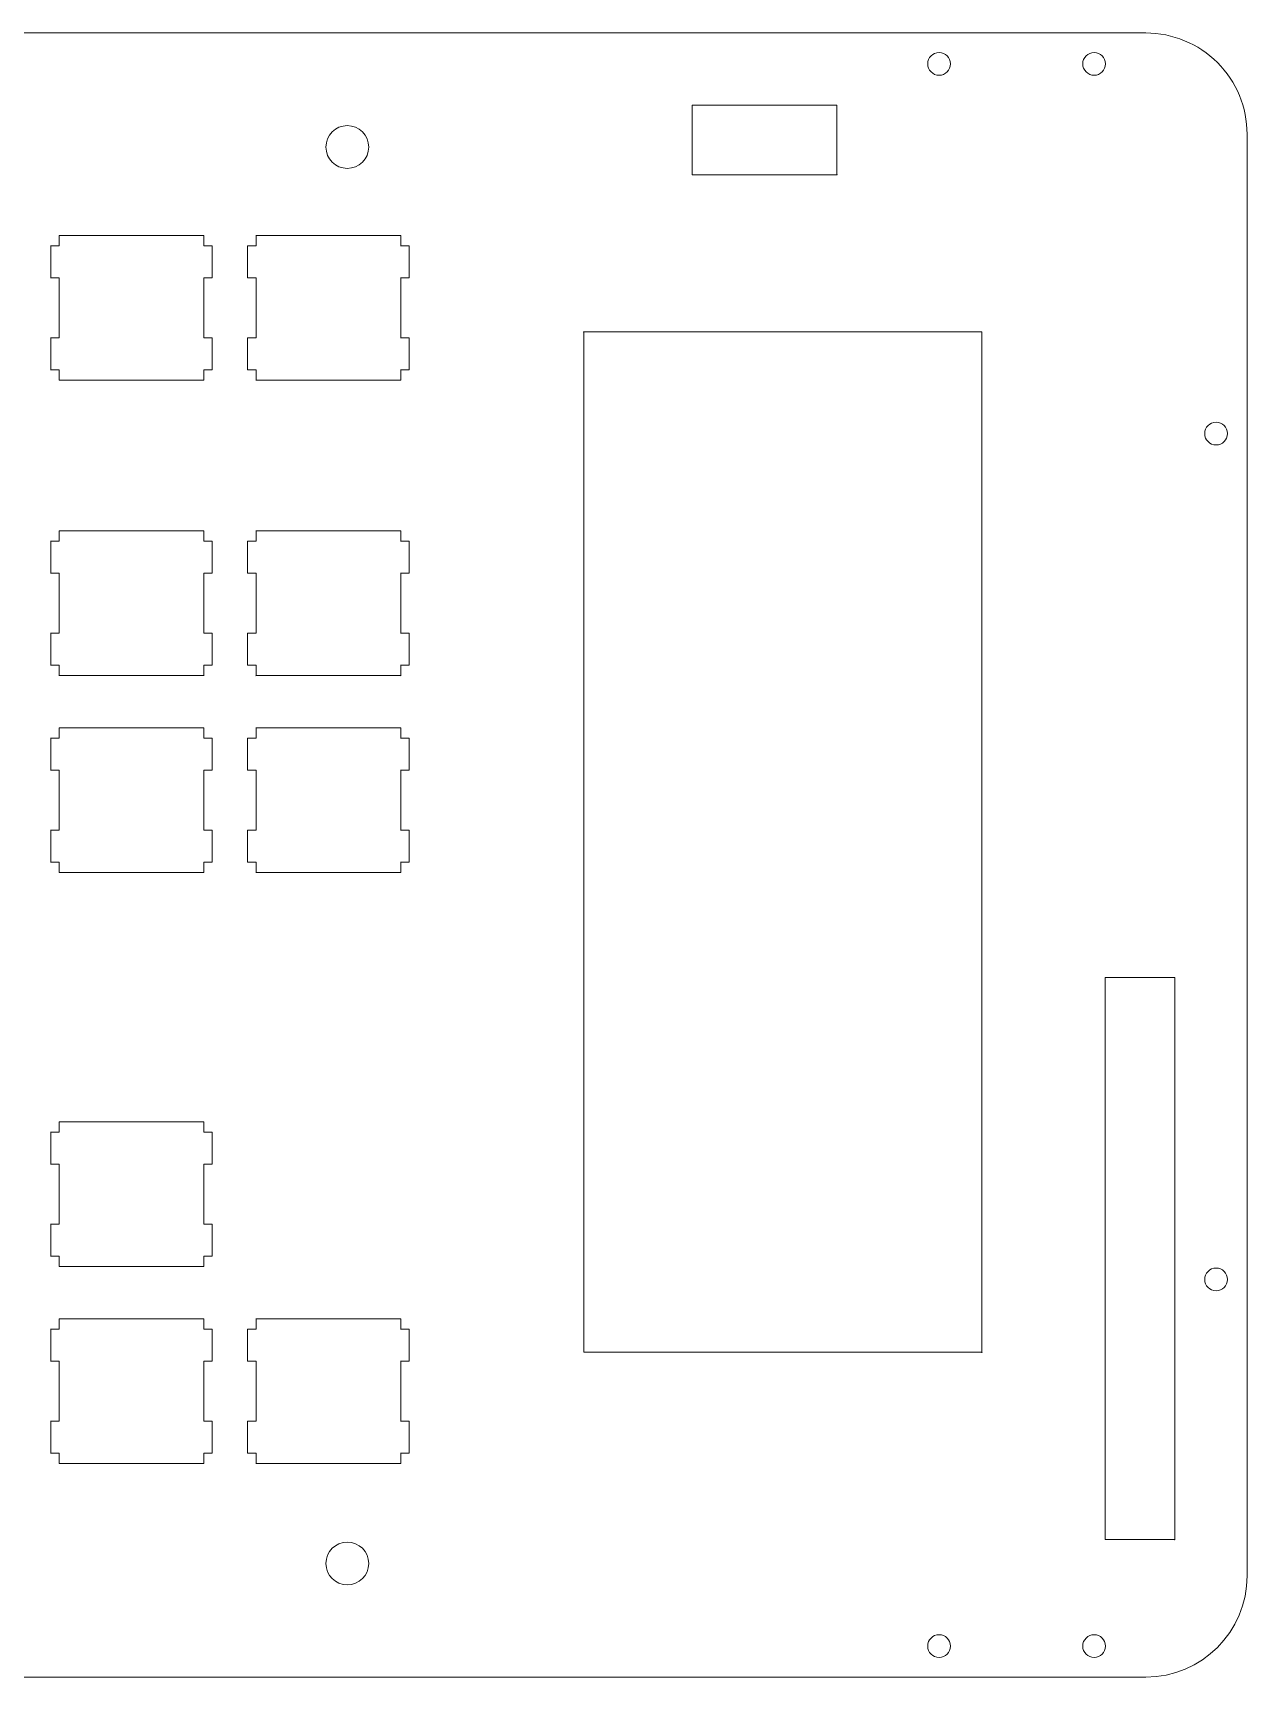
# Model space of a CAD drawing. Header units: millimetres. Extents: x 65 to 509, y 134 to 293.
# Drawn here: x 391.7 to 509.2, y 134.1 to 293.1 of the extents above; entities that cross this region are included whole.
import ezdxf

# ---------------------------------------------------------------- set-up
doc = ezdxf.new("R2010")
doc.units = ezdxf.units.MM
doc.header["$PDSIZE"] = -1

msp = doc.modelspace()

# ---------------------------------------------------------------- linework, layer by layer
at = {"color": 7, "linetype": 'Continuous', "lineweight": 18, "true_color": 0xffffff}
for p, q in [((426.37, 293.11), (84.94, 293.1)), ((426.37, 293.11), (444.37, 293.11)), ((489.37, 293.11), (444.37, 293.11)), ((499.37, 293.11), (489.37, 293.11)), ((455.5, 286.11), (469.5, 286.11)), ((455.5, 286.11), (455.5, 279.38)), ((469.5, 286.11), (469.5, 279.38)), ((509.16, 283.31), (509.16, 168.87)), ((455.5, 279.38), (469.5, 279.38)), ((393.45, 272.52), (394.26, 272.52)), ((393.45, 269.42), (393.45, 272.52)), ((394.26, 273.52), (408.25, 273.52)), ((394.26, 272.52), (394.26, 273.52)), ((408.25, 272.52), (408.25, 273.52)), ((408.25, 272.52), (409.06, 272.52)), ((409.06, 269.42), (409.06, 272.52)), ((412.5, 269.42), (412.5, 272.52)), ((412.5, 272.52), (413.31, 272.52)), ((413.31, 273.52), (427.3, 273.52)), ((413.31, 272.52), (413.31, 273.52)), ((427.3, 272.52), (427.3, 273.52)), ((427.3, 272.52), (428.11, 272.52)), ((428.11, 269.42), (428.11, 272.52)), ((393.45, 269.42), (394.26, 269.42)), ((394.26, 263.62), (394.26, 269.42)), ((408.25, 263.62), (408.25, 269.42)), ((408.25, 269.42), (409.06, 269.42)), ((412.5, 269.42), (413.31, 269.42)), ((413.31, 263.62), (413.31, 269.42)), ((427.3, 263.62), (427.3, 269.42)), ((427.3, 269.42), (428.11, 269.42)), ((483.5, 264.18), (445.01, 264.18)), ((445.01, 165.49), (445.01, 264.18)), ((483.5, 165.49), (483.5, 264.18)), ((393.45, 263.62), (394.26, 263.62)), ((393.45, 260.52), (393.45, 263.62)), ((408.25, 263.62), (409.06, 263.62)), ((409.06, 260.52), (409.06, 263.62)), ((412.5, 260.52), (412.5, 263.62)), ((412.5, 263.62), (413.31, 263.62)), ((427.3, 263.62), (428.11, 263.62)), ((428.11, 260.52), (428.11, 263.62)), ((393.45, 260.52), (394.26, 260.52)), ((394.26, 259.52), (394.26, 260.52)), ((394.26, 259.52), (408.25, 259.52)), ((408.25, 259.52), (408.25, 260.52)), ((408.25, 260.52), (409.06, 260.52)), ((412.5, 260.52), (413.31, 260.52)), ((413.31, 259.52), (413.31, 260.52)), ((413.31, 259.52), (427.3, 259.52)), ((427.3, 259.52), (427.3, 260.52)), ((427.3, 260.52), (428.11, 260.52)), ((394.26, 244.94), (408.25, 244.94)), ((394.26, 243.94), (394.26, 244.94)), ((408.25, 243.94), (408.25, 244.94)), ((413.31, 244.94), (427.3, 244.94)), ((413.31, 243.94), (413.31, 244.94)), ((427.3, 243.94), (427.3, 244.94)), ((393.45, 243.94), (394.26, 243.94)), ((393.45, 240.84), (393.45, 243.94)), ((408.25, 243.94), (409.06, 243.94)), ((409.06, 240.84), (409.06, 243.94)), ((412.5, 240.84), (412.5, 243.94)), ((412.5, 243.94), (413.31, 243.94)), ((427.3, 243.94), (428.11, 243.94)), ((428.11, 240.84), (428.11, 243.94)), ((393.45, 240.84), (394.26, 240.84)), ((394.26, 235.04), (394.26, 240.84)), ((408.25, 235.04), (408.25, 240.84)), ((408.25, 240.84), (409.06, 240.84)), ((412.5, 240.84), (413.31, 240.84)), ((413.31, 235.04), (413.31, 240.84)), ((427.3, 235.04), (427.3, 240.84)), ((427.3, 240.84), (428.11, 240.84)), ((393.45, 235.04), (394.26, 235.04)), ((393.45, 231.94), (393.45, 235.04)), ((408.25, 235.04), (409.06, 235.04)), ((409.06, 231.94), (409.06, 235.04)), ((412.5, 231.94), (412.5, 235.04)), ((412.5, 235.04), (413.31, 235.04)), ((427.3, 235.04), (428.11, 235.04)), ((428.11, 231.94), (428.11, 235.04)), ((393.45, 231.94), (394.26, 231.94)), ((394.26, 230.94), (394.26, 231.94)), ((394.26, 230.94), (408.25, 230.94)), ((408.25, 230.94), (408.25, 231.94)), ((408.25, 231.94), (409.06, 231.94)), ((412.5, 231.94), (413.31, 231.94)), ((413.31, 230.94), (413.31, 231.94)), ((413.31, 230.94), (427.3, 230.94)), ((427.3, 230.94), (427.3, 231.94)), ((427.3, 231.94), (428.11, 231.94)), ((394.26, 225.89), (408.25, 225.89)), ((394.26, 224.89), (394.26, 225.89)), ((408.25, 224.89), (408.25, 225.89)), ((413.31, 225.89), (427.3, 225.89)), ((413.31, 224.89), (413.31, 225.89)), ((427.3, 224.89), (427.3, 225.89)), ((393.45, 224.89), (394.26, 224.89)), ((393.45, 221.79), (393.45, 224.89)), ((408.25, 224.89), (409.06, 224.89)), ((409.06, 221.79), (409.06, 224.89)), ((412.5, 221.79), (412.5, 224.89)), ((412.5, 224.89), (413.31, 224.89)), ((427.3, 224.89), (428.11, 224.89)), ((428.11, 221.79), (428.11, 224.89)), ((393.45, 221.79), (394.26, 221.79)), ((394.26, 215.99), (394.26, 221.79)), ((408.25, 215.99), (408.25, 221.79)), ((408.25, 221.79), (409.06, 221.79)), ((412.5, 221.79), (413.31, 221.79)), ((413.31, 215.99), (413.31, 221.79)), ((427.3, 215.99), (427.3, 221.79)), ((427.3, 221.79), (428.11, 221.79)), ((393.45, 215.99), (394.26, 215.99)), ((393.45, 212.89), (393.45, 215.99)), ((408.25, 215.99), (409.06, 215.99)), ((409.06, 212.89), (409.06, 215.99)), ((412.5, 212.89), (412.5, 215.99)), ((412.5, 215.99), (413.31, 215.99)), ((427.3, 215.99), (428.11, 215.99)), ((428.11, 212.89), (428.11, 215.99)), ((393.45, 212.89), (394.26, 212.89)), ((394.26, 211.89), (394.26, 212.89)), ((394.26, 211.89), (408.25, 211.89)), ((408.25, 211.89), (408.25, 212.89)), ((408.25, 212.89), (409.06, 212.89)), ((412.5, 212.89), (413.31, 212.89)), ((413.31, 211.89), (413.31, 212.89)), ((413.31, 211.89), (427.3, 211.89)), ((427.3, 211.89), (427.3, 212.89)), ((427.3, 212.89), (428.11, 212.89)), ((495.44, 201.73), (502.16, 201.73)), ((495.44, 201.73), (495.44, 147.37)), ((502.16, 201.73), (502.16, 147.37)), ((394.26, 187.79), (408.25, 187.79)), ((394.26, 186.79), (394.26, 187.79)), ((408.25, 186.79), (408.25, 187.79)), ((393.45, 186.79), (394.26, 186.79)), ((393.45, 183.69), (393.45, 186.79)), ((408.25, 186.79), (409.06, 186.79)), ((409.06, 183.69), (409.06, 186.79)), ((393.45, 183.69), (394.26, 183.69)), ((394.26, 177.89), (394.26, 183.69)), ((408.25, 177.89), (408.25, 183.69)), ((408.25, 183.69), (409.06, 183.69)), ((393.45, 177.89), (394.26, 177.89)), ((393.45, 174.79), (393.45, 177.89)), ((408.25, 177.89), (409.06, 177.89)), ((409.06, 174.79), (409.06, 177.89)), ((393.45, 174.79), (394.26, 174.79)), ((394.26, 173.79), (394.26, 174.79)), ((394.26, 173.79), (408.25, 173.79)), ((408.25, 173.79), (408.25, 174.79)), ((408.25, 174.79), (409.06, 174.79)), ((394.26, 168.74), (408.25, 168.74)), ((394.26, 167.74), (394.26, 168.74)), ((408.25, 167.74), (408.25, 168.74)), ((413.31, 168.74), (427.3, 168.74)), ((413.31, 167.74), (413.31, 168.74)), ((427.3, 167.74), (427.3, 168.74)), ((509.16, 153.87), (509.16, 168.87)), ((393.45, 167.74), (394.26, 167.74)), ((393.45, 164.64), (393.45, 167.74)), ((408.25, 167.74), (409.06, 167.74)), ((409.06, 164.64), (409.06, 167.74)), ((412.5, 164.64), (412.5, 167.74)), ((412.5, 167.74), (413.31, 167.74)), ((427.3, 167.74), (428.11, 167.74)), ((428.11, 164.64), (428.11, 167.74)), ((483.5, 165.49), (445.01, 165.49)), ((393.45, 164.64), (394.26, 164.64)), ((394.26, 158.84), (394.26, 164.64)), ((408.25, 158.84), (408.25, 164.64)), ((408.25, 164.64), (409.06, 164.64)), ((412.5, 164.64), (413.31, 164.64)), ((413.31, 158.84), (413.31, 164.64)), ((427.3, 158.84), (427.3, 164.64)), ((427.3, 164.64), (428.11, 164.64)), ((393.45, 158.84), (394.26, 158.84)), ((393.45, 155.74), (393.45, 158.84)), ((408.25, 158.84), (409.06, 158.84)), ((409.06, 155.74), (409.06, 158.84)), ((412.5, 155.74), (412.5, 158.84)), ((412.5, 158.84), (413.31, 158.84)), ((427.3, 158.84), (428.11, 158.84)), ((428.11, 155.74), (428.11, 158.84)), ((393.45, 155.74), (394.26, 155.74)), ((394.26, 154.74), (394.26, 155.74)), ((394.26, 154.74), (408.25, 154.74)), ((408.25, 154.74), (408.25, 155.74)), ((408.25, 155.74), (409.06, 155.74)), ((412.5, 155.74), (413.31, 155.74)), ((413.31, 154.74), (413.31, 155.74)), ((413.31, 154.74), (427.3, 154.74)), ((427.3, 154.74), (427.3, 155.74)), ((427.3, 155.74), (428.11, 155.74)), ((509.16, 143.87), (509.16, 153.87)), ((495.44, 147.37), (502.16, 147.37)), ((84.94, 134.07), (489.37, 134.08)), ((499.37, 134.08), (489.37, 134.08))]:
    msp.add_line(p, q, dxfattribs=at)
for centre, radius in [((479.37, 290.11), 1.1), ((494.37, 290.11), 1.1), ((422.14, 282.07), 2.07), ((393.45, 272.52), 0.00318), ((393.45, 272.52), 0.00318), ((394.26, 273.52), 0.00317), ((394.26, 273.52), 0.00317), ((394.26, 272.52), 0.00317), ((394.26, 272.52), 0.00317), ((408.25, 273.52), 0.00317), ((408.25, 273.52), 0.00317), ((408.25, 272.52), 0.00317), ((408.25, 272.52), 0.00317), ((409.06, 272.52), 0.00317), ((409.06, 272.52), 0.00317), ((412.5, 272.52), 0.00317), ((412.5, 272.52), 0.00317), ((413.31, 273.52), 0.00317), ((413.31, 273.52), 0.00317), ((413.31, 272.52), 0.00317), ((413.31, 272.52), 0.00317), ((427.3, 273.52), 0.00317), ((427.3, 273.52), 0.00317), ((427.3, 272.52), 0.00317), ((427.3, 272.52), 0.00317), ((428.11, 272.52), 0.00317), ((428.11, 272.52), 0.00317), ((393.45, 269.42), 0.00318), ((393.45, 269.42), 0.00318), ((394.26, 269.42), 0.00317), ((394.26, 269.42), 0.00317), ((408.25, 269.42), 0.00317), ((408.25, 269.42), 0.00317), ((409.06, 269.42), 0.00317), ((409.06, 269.42), 0.00317), ((412.5, 269.42), 0.00317), ((412.5, 269.42), 0.00317), ((413.31, 269.42), 0.00317), ((413.31, 269.42), 0.00317), ((427.3, 269.42), 0.00317), ((427.3, 269.42), 0.00317), ((428.11, 269.42), 0.00317), ((428.11, 269.42), 0.00317), ((445.01, 264.18), 0.0254), ((445.01, 264.18), 0.0254), ((393.45, 263.62), 0.00318), ((393.45, 263.62), 0.00318), ((394.26, 263.62), 0.00317), ((394.26, 263.62), 0.00317), ((408.25, 263.62), 0.00317), ((408.25, 263.62), 0.00317), ((409.06, 263.62), 0.00317), ((409.06, 263.62), 0.00317), ((412.5, 263.62), 0.00317), ((412.5, 263.62), 0.00317), ((413.31, 263.62), 0.00317), ((413.31, 263.62), 0.00317), ((427.3, 263.62), 0.00317), ((427.3, 263.62), 0.00317), ((428.11, 263.62), 0.00317), ((428.11, 263.62), 0.00317), ((393.45, 260.52), 0.00318), ((393.45, 260.52), 0.00318), ((394.26, 260.52), 0.00317), ((394.26, 260.52), 0.00317), ((394.26, 259.52), 0.00317), ((394.26, 259.52), 0.00317), ((408.25, 260.52), 0.00317), ((408.25, 260.52), 0.00317), ((408.25, 259.52), 0.00317), ((408.25, 259.52), 0.00317), ((409.06, 260.52), 0.00317), ((409.06, 260.52), 0.00317), ((412.5, 260.52), 0.00317), ((412.5, 260.52), 0.00317), ((413.31, 260.52), 0.00317), ((413.31, 260.52), 0.00317), ((413.31, 259.52), 0.00317), ((413.31, 259.52), 0.00317), ((427.3, 260.52), 0.00317), ((427.3, 260.52), 0.00317), ((427.3, 259.52), 0.00317), ((427.3, 259.52), 0.00317), ((428.11, 260.52), 0.00317), ((428.11, 260.52), 0.00317), ((506.16, 254.35), 1.1), ((394.26, 244.94), 0.00317), ((394.26, 244.94), 0.00317), ((408.25, 244.94), 0.00317), ((408.25, 244.94), 0.00317), ((413.31, 244.94), 0.00317), ((413.31, 244.94), 0.00317), ((427.3, 244.94), 0.00317), ((427.3, 244.94), 0.00317), ((393.45, 243.94), 0.00318), ((393.45, 243.94), 0.00318), ((394.26, 243.94), 0.00317), ((394.26, 243.94), 0.00317), ((408.25, 243.94), 0.00317), ((408.25, 243.94), 0.00317), ((409.06, 243.94), 0.00317), ((409.06, 243.94), 0.00317), ((412.5, 243.94), 0.00317), ((412.5, 243.94), 0.00317), ((413.31, 243.94), 0.00317), ((413.31, 243.94), 0.00317), ((427.3, 243.94), 0.00317), ((427.3, 243.94), 0.00317), ((428.11, 243.94), 0.00317), ((428.11, 243.94), 0.00317), ((393.45, 240.84), 0.00318), ((393.45, 240.84), 0.00318), ((394.26, 240.84), 0.00317), ((394.26, 240.84), 0.00317), ((408.25, 240.84), 0.00317), ((408.25, 240.84), 0.00317), ((409.06, 240.84), 0.00317), ((409.06, 240.84), 0.00317), ((412.5, 240.84), 0.00317), ((412.5, 240.84), 0.00317), ((413.31, 240.84), 0.00317), ((413.31, 240.84), 0.00317), ((427.3, 240.84), 0.00317), ((427.3, 240.84), 0.00317), ((428.11, 240.84), 0.00317), ((428.11, 240.84), 0.00317), ((393.45, 235.04), 0.00318), ((393.45, 235.04), 0.00318), ((394.26, 235.04), 0.00317), ((394.26, 235.04), 0.00317), ((408.25, 235.04), 0.00317), ((408.25, 235.04), 0.00317), ((409.06, 235.04), 0.00317), ((409.06, 235.04), 0.00317), ((412.5, 235.04), 0.00317), ((412.5, 235.04), 0.00317), ((413.31, 235.04), 0.00317), ((413.31, 235.04), 0.00317), ((427.3, 235.04), 0.00317), ((427.3, 235.04), 0.00317), ((428.11, 235.04), 0.00317), ((428.11, 235.04), 0.00317), ((393.45, 231.94), 0.00318), ((393.45, 231.94), 0.00318), ((394.26, 231.94), 0.00317), ((394.26, 231.94), 0.00317), ((394.26, 230.94), 0.00317), ((394.26, 230.94), 0.00317), ((408.25, 231.94), 0.00317), ((408.25, 231.94), 0.00317), ((408.25, 230.94), 0.00317), ((408.25, 230.94), 0.00317), ((409.06, 231.94), 0.00317), ((409.06, 231.94), 0.00317), ((412.5, 231.94), 0.00317), ((412.5, 231.94), 0.00317), ((413.31, 231.94), 0.00317), ((413.31, 231.94), 0.00317), ((413.31, 230.94), 0.00317), ((413.31, 230.94), 0.00317), ((427.3, 231.94), 0.00317), ((427.3, 231.94), 0.00317), ((427.3, 230.94), 0.00317), ((427.3, 230.94), 0.00317), ((428.11, 231.94), 0.00317), ((428.11, 231.94), 0.00317), ((394.26, 225.89), 0.00317), ((394.26, 225.89), 0.00317), ((408.25, 225.89), 0.00317), ((408.25, 225.89), 0.00317), ((413.31, 225.89), 0.00317), ((413.31, 225.89), 0.00317), ((427.3, 225.89), 0.00317), ((427.3, 225.89), 0.00317), ((393.45, 224.89), 0.00318), ((393.45, 224.89), 0.00318), ((394.26, 224.89), 0.00317), ((394.26, 224.89), 0.00317), ((408.25, 224.89), 0.00317), ((408.25, 224.89), 0.00317), ((409.06, 224.89), 0.00317), ((409.06, 224.89), 0.00317), ((412.5, 224.89), 0.00317), ((412.5, 224.89), 0.00317), ((413.31, 224.89), 0.00317), ((413.31, 224.89), 0.00317), ((427.3, 224.89), 0.00317), ((427.3, 224.89), 0.00317), ((428.11, 224.89), 0.00317), ((428.11, 224.89), 0.00317), ((393.45, 221.79), 0.00318), ((393.45, 221.79), 0.00318), ((394.26, 221.79), 0.00317), ((394.26, 221.79), 0.00317), ((408.25, 221.79), 0.00317), ((408.25, 221.79), 0.00317), ((409.06, 221.79), 0.00317), ((409.06, 221.79), 0.00317), ((412.5, 221.79), 0.00317), ((412.5, 221.79), 0.00317), ((413.31, 221.79), 0.00317), ((413.31, 221.79), 0.00317), ((427.3, 221.79), 0.00317), ((427.3, 221.79), 0.00317), ((428.11, 221.79), 0.00317), ((428.11, 221.79), 0.00317), ((393.45, 215.99), 0.00318), ((393.45, 215.99), 0.00318), ((394.26, 215.99), 0.00317), ((394.26, 215.99), 0.00317), ((408.25, 215.99), 0.00317), ((408.25, 215.99), 0.00317), ((409.06, 215.99), 0.00317), ((409.06, 215.99), 0.00317), ((412.5, 215.99), 0.00317), ((412.5, 215.99), 0.00317), ((413.31, 215.99), 0.00317), ((413.31, 215.99), 0.00317), ((427.3, 215.99), 0.00317), ((427.3, 215.99), 0.00317), ((428.11, 215.99), 0.00317), ((428.11, 215.99), 0.00317), ((393.45, 212.89), 0.00318), ((393.45, 212.89), 0.00318), ((394.26, 212.89), 0.00317), ((394.26, 212.89), 0.00317), ((394.26, 211.89), 0.00317), ((394.26, 211.89), 0.00317), ((408.25, 212.89), 0.00317), ((408.25, 212.89), 0.00317), ((408.25, 211.89), 0.00317), ((408.25, 211.89), 0.00317), ((409.06, 212.89), 0.00317), ((409.06, 212.89), 0.00317), ((412.5, 212.89), 0.00317), ((412.5, 212.89), 0.00317), ((413.31, 212.89), 0.00317), ((413.31, 212.89), 0.00317), ((413.31, 211.89), 0.00317), ((413.31, 211.89), 0.00317), ((427.3, 212.89), 0.00317), ((427.3, 212.89), 0.00317), ((427.3, 211.89), 0.00317), ((427.3, 211.89), 0.00317), ((428.11, 212.89), 0.00317), ((428.11, 212.89), 0.00317), ((394.26, 187.79), 0.00317), ((394.26, 187.79), 0.00317), ((408.25, 187.79), 0.00317), ((408.25, 187.79), 0.00317), ((393.45, 186.79), 0.00318), ((393.45, 186.79), 0.00318), ((394.26, 186.79), 0.00317), ((394.26, 186.79), 0.00317), ((408.25, 186.79), 0.00317), ((408.25, 186.79), 0.00317), ((409.06, 186.79), 0.00317), ((409.06, 186.79), 0.00317), ((393.45, 183.69), 0.00318), ((393.45, 183.69), 0.00318), ((394.26, 183.69), 0.00317), ((394.26, 183.69), 0.00317), ((408.25, 183.69), 0.00317), ((408.25, 183.69), 0.00317), ((409.06, 183.69), 0.00317), ((409.06, 183.69), 0.00317), ((393.45, 177.89), 0.00318), ((393.45, 177.89), 0.00318), ((394.26, 177.89), 0.00317), ((394.26, 177.89), 0.00317), ((408.25, 177.89), 0.00317), ((408.25, 177.89), 0.00317), ((409.06, 177.89), 0.00317), ((409.06, 177.89), 0.00317), ((393.45, 174.79), 0.00318), ((393.45, 174.79), 0.00318), ((394.26, 174.79), 0.00317), ((394.26, 174.79), 0.00317), ((394.26, 173.79), 0.00317), ((394.26, 173.79), 0.00317), ((408.25, 174.79), 0.00317), ((408.25, 174.79), 0.00317), ((408.25, 173.79), 0.00317), ((408.25, 173.79), 0.00317), ((409.06, 174.79), 0.00317), ((409.06, 174.79), 0.00317), ((506.16, 172.54), 1.1), ((394.26, 168.74), 0.00317), ((394.26, 168.74), 0.00317), ((408.25, 168.74), 0.00317), ((408.25, 168.74), 0.00317), ((413.31, 168.74), 0.00317), ((413.31, 168.74), 0.00317), ((427.3, 168.74), 0.00317), ((427.3, 168.74), 0.00317), ((393.45, 167.74), 0.00318), ((393.45, 167.74), 0.00318), ((394.26, 167.74), 0.00317), ((394.26, 167.74), 0.00317), ((408.25, 167.74), 0.00317), ((408.25, 167.74), 0.00317), ((409.06, 167.74), 0.00317), ((409.06, 167.74), 0.00317), ((412.5, 167.74), 0.00317), ((412.5, 167.74), 0.00317), ((413.31, 167.74), 0.00317), ((413.31, 167.74), 0.00317), ((427.3, 167.74), 0.00317), ((427.3, 167.74), 0.00317), ((428.11, 167.74), 0.00317), ((428.11, 167.74), 0.00317), ((483.5, 165.49), 0.0254), ((393.45, 164.64), 0.00318), ((393.45, 164.64), 0.00318), ((394.26, 164.64), 0.00317), ((394.26, 164.64), 0.00317), ((408.25, 164.64), 0.00317), ((408.25, 164.64), 0.00317), ((409.06, 164.64), 0.00317), ((409.06, 164.64), 0.00317), ((412.5, 164.64), 0.00317), ((412.5, 164.64), 0.00317), ((413.31, 164.64), 0.00317), ((413.31, 164.64), 0.00317), ((427.3, 164.64), 0.00317), ((427.3, 164.64), 0.00317), ((428.11, 164.64), 0.00317), ((428.11, 164.64), 0.00317), ((393.45, 158.84), 0.00318), ((393.45, 158.84), 0.00318), ((394.26, 158.84), 0.00317), ((394.26, 158.84), 0.00317), ((408.25, 158.84), 0.00317), ((408.25, 158.84), 0.00317), ((409.06, 158.84), 0.00317), ((409.06, 158.84), 0.00317), ((412.5, 158.84), 0.00317), ((412.5, 158.84), 0.00317), ((413.31, 158.84), 0.00317), ((413.31, 158.84), 0.00317), ((427.3, 158.84), 0.00317), ((427.3, 158.84), 0.00317), ((428.11, 158.84), 0.00317), ((428.11, 158.84), 0.00317), ((393.45, 155.74), 0.00318), ((393.45, 155.74), 0.00318), ((394.26, 155.74), 0.00317), ((394.26, 155.74), 0.00317), ((394.26, 154.74), 0.00317), ((394.26, 154.74), 0.00317), ((408.25, 155.74), 0.00317), ((408.25, 155.74), 0.00317), ((408.25, 154.74), 0.00317), ((408.25, 154.74), 0.00317), ((409.06, 155.74), 0.00317), ((409.06, 155.74), 0.00317), ((412.5, 155.74), 0.00317), ((412.5, 155.74), 0.00317), ((413.31, 155.74), 0.00317), ((413.31, 155.74), 0.00317), ((413.31, 154.74), 0.00317), ((413.31, 154.74), 0.00317), ((427.3, 155.74), 0.00317), ((427.3, 155.74), 0.00317), ((427.3, 154.74), 0.00317), ((427.3, 154.74), 0.00317), ((428.11, 155.74), 0.00317), ((428.11, 155.74), 0.00317), ((422.14, 145.07), 2.07), ((479.37, 137.08), 1.1), ((494.37, 137.08), 1.1)]:
    msp.add_circle(centre, radius, dxfattribs=at)
for centre, start, end in [((499.37, 283.31), 0, 90.0005), ((499.37, 143.87), 270.0005, 0)]:
    msp.add_arc(centre, 9.79, start, end, dxfattribs=at)
for p in [(455.5, 286.11), (469.5, 279.38), (495.44, 201.73), (502.16, 147.37)]:
    msp.add_point(p, dxfattribs=at)

doc.saveas('drawing.dxf')
